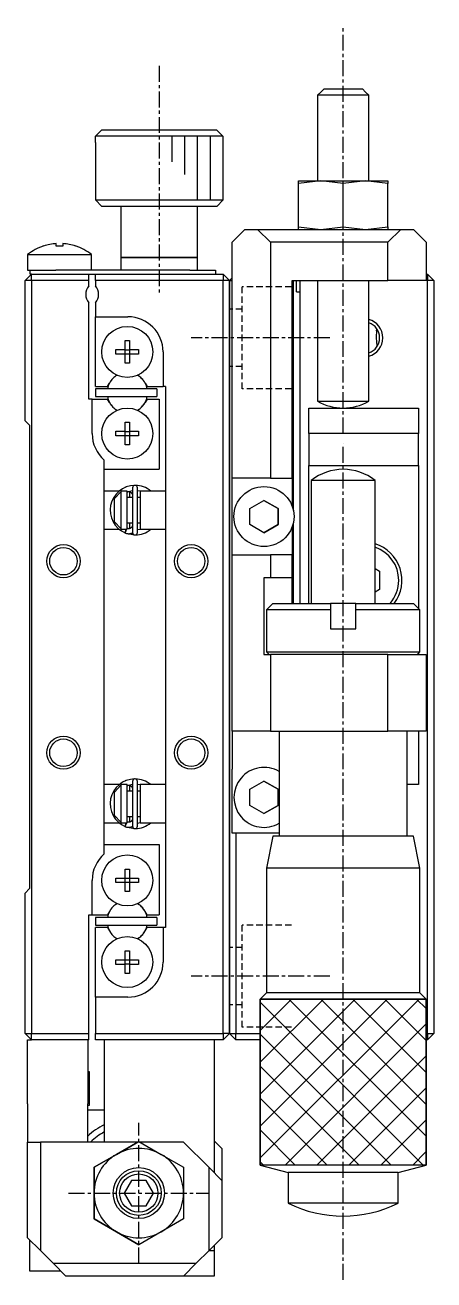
# Model space of a CAD drawing. Extents: x 10 to 388, y -3 to 270.
# Drawn here: x 30.7 to 62.7, y 98.8 to 197.1 of the extents above; entities that cross this region are included whole.
import ezdxf

# ---------------------------------------------------------------- set-up
doc = ezdxf.new("R2010")
doc.units = 0
doc.linetypes.add('CENTER', pattern=[2, 1.25, -0.25, 0.25, -0.25])
doc.linetypes.add('DASHED', pattern=[0.75, 0.5, -0.25])
doc.layers.get('0').update_dxf_attribs({"linetype": 'CONTINUOUS'})
doc.layers.add('CENTER', color=1, linetype='CENTER')

msp = doc.modelspace()

# ---------------------------------------------------------------- linework, layer by layer
at = {"color": 7, "linetype": 'CONTINUOUS'}
for p, q in [((53.832, 191.85), (53.582, 191.6)), ((54.082, 192.1), (53.832, 191.85)), ((54.082, 192.1), (57.082, 192.1)), ((57.332, 191.85), (57.082, 192.1)), ((57.582, 191.6), (57.332, 191.85)), ((57.582, 191.6), (53.582, 191.6)), ((53.582, 191.6), (53.582, 184.9)), ((57.582, 184.9), (57.582, 191.6)), ((36.198, 188.4), (36.7, 188.9)), ((36.7, 188.9), (45.665, 188.9)), ((45.665, 188.9), (46.166, 188.4)), ((36.182, 187.9), (36.198, 187.9)), ((36.182, 187.9), (36.182, 183.4)), ((36.198, 187.9), (36.198, 188.4)), ((46.166, 188.4), (36.198, 188.4)), ((46.166, 188.4), (46.166, 187.9)), ((46.166, 187.9), (46.182, 187.9)), ((46.182, 183.4), (46.182, 187.9)), ((53.832, 184.9), (52.082, 184.703)), ((52.082, 184.703), (52.082, 184.9)), ((52.082, 184.9), (53.832, 184.9)), ((55.582, 184.703), (53.832, 184.9)), ((53.832, 184.9), (57.332, 184.9)), ((57.332, 184.9), (55.582, 184.703)), ((59.082, 184.703), (57.332, 184.9)), ((57.332, 184.9), (59.082, 184.9)), ((59.082, 184.9), (59.082, 184.703)), ((52.082, 181.297), (52.082, 184.703)), ((55.582, 181.297), (55.582, 184.703)), ((59.082, 181.297), (59.082, 184.703)), ((36.182, 183.4), (46.182, 183.4)), ((36.182, 183.4), (36.682, 182.9)), ((45.682, 182.9), (36.682, 182.9)), ((38.182, 182.9), (38.182, 178.9)), ((44.182, 178.9), (44.182, 182.9)), ((45.682, 182.9), (46.182, 183.4)), ((46.882, 180.1), (47.882, 181.1)), ((47.882, 181.1), (48.882, 181.1)), ((48.882, 181.1), (49.882, 180.1)), ((48.882, 181.1), (53.582, 181.1)), ((52.082, 181.297), (53.832, 181.1)), ((52.082, 181.1), (52.082, 181.297)), ((53.582, 181.1), (57.582, 181.1)), ((53.832, 181.1), (55.582, 181.297)), ((55.582, 181.297), (57.332, 181.1)), ((57.332, 181.1), (59.082, 181.297)), ((57.582, 181.1), (59.082, 181.1)), ((59.082, 181.297), (59.082, 181.1)), ((59.082, 180.1), (60.082, 181.1)), ((59.082, 181.1), (60.082, 181.1)), ((60.082, 181.1), (61.082, 181.1)), ((61.082, 181.1), (62.082, 180.1)), ((33.122, 179.791), (33.122, 179.983)), ((33.642, 179.983), (33.642, 179.791)), ((46.882, 161.6), (46.882, 180.1)), ((49.882, 180.1), (49.882, 161.6)), ((59.082, 180.1), (49.882, 180.1)), ((59.082, 177.1), (59.082, 180.1)), ((62.082, 180.1), (62.082, 177.1)), ((30.882, 179.122), (35.882, 179.122)), ((30.882, 179.122), (30.882, 177.9)), ((32.134, 179.791), (32.13, 179.799)), ((33.642, 179.791), (33.122, 179.791)), ((34.634, 179.799), (34.631, 179.791)), ((35.882, 177.9), (35.882, 179.122)), ((38.182, 178.9), (44.182, 178.9)), ((44.182, 178.9), (38.182, 178.9)), ((38.182, 178.9), (38.182, 177.9)), ((44.182, 177.9), (44.182, 178.9)), ((31.182, 177.6), (30.682, 177.1)), ((31.182, 177.1), (30.682, 177.1)), ((30.682, 166.1), (30.682, 177.1)), ((30.882, 177.9), (31.082, 177.9)), ((31.082, 177.6), (31.082, 177.9)), ((31.082, 177.9), (33.082, 177.9)), ((31.182, 177.6), (31.082, 177.6)), ((31.182, 177.1), (31.182, 177.6)), ((31.182, 177.6), (35.682, 177.6)), ((31.182, 177.1), (31.182, 118.1)), ((35.682, 177.1), (31.182, 177.1)), ((43.582, 177.9), (33.082, 177.9)), ((35.682, 177.6), (36.182, 177.6)), ((35.682, 177.1), (35.682, 177.6)), ((35.682, 176.661), (35.682, 177.1)), ((36.182, 177.6), (46.182, 177.6)), ((36.182, 177.1), (36.182, 177.6)), ((46.182, 177.1), (36.182, 177.1)), ((36.182, 177.1), (36.182, 176.661)), ((43.582, 177.9), (45.582, 177.9)), ((45.582, 177.9), (45.582, 177.6)), ((46.182, 177.6), (46.182, 177.1)), ((46.682, 177.1), (46.182, 177.6)), ((46.182, 118.1), (46.182, 177.1)), ((46.682, 177.1), (46.182, 177.1)), ((46.682, 177.1), (46.882, 177.3)), ((46.682, 177.1), (46.682, 118.1)), ((46.682, 118.1), (46.682, 177.1)), ((46.682, 177.1), (46.882, 177.1)), ((51.582, 177.1), (59.082, 177.1)), ((51.582, 161.6), (51.582, 177.1)), ((51.682, 159.082), (51.682, 177.1)), ((51.932, 176.2), (51.932, 177.1)), ((52.182, 177.1), (52.182, 151.8)), ((53.582, 177.1), (53.582, 167.636)), ((57.582, 167.636), (57.582, 177.1)), ((62.082, 177.1), (59.082, 177.1)), ((62.082, 177.6), (62.182, 177.6)), ((62.182, 177.1), (62.082, 177.1)), ((62.182, 177.6), (62.182, 177.1)), ((62.682, 177.1), (62.182, 177.6)), ((62.182, 118.1), (62.182, 177.1)), ((62.682, 177.1), (62.182, 177.1)), ((62.682, 177.1), (62.682, 118.1)), ((51.932, 176.2), (52.182, 176.2)), ((35.682, 167.8), (35.682, 175.339)), ((36.182, 175.339), (36.182, 174.25)), ((36.182, 174.25), (38.732, 174.25)), ((36.182, 168.8), (36.182, 174.25)), ((58.196, 173.145), (58.226, 173.287)), ((38.502, 172.386), (38.862, 172.386)), ((38.502, 171.68), (38.502, 172.386)), ((38.862, 172.386), (38.862, 171.68)), ((37.796, 171.32), (37.796, 171.68)), ((37.796, 171.68), (38.502, 171.68)), ((38.502, 171.32), (37.796, 171.32)), ((38.513, 171.67), (38.502, 171.68)), ((38.513, 171.33), (38.502, 171.32)), ((38.502, 170.614), (38.502, 171.32)), ((38.513, 171.67), (38.852, 171.67)), ((38.513, 171.33), (38.513, 171.67)), ((38.852, 171.33), (38.513, 171.33)), ((38.852, 171.67), (38.862, 171.68)), ((38.852, 171.67), (38.852, 171.33)), ((38.852, 171.33), (38.862, 171.32)), ((38.862, 171.68), (39.569, 171.68)), ((38.862, 171.32), (38.862, 170.614)), ((39.569, 171.32), (38.862, 171.32)), ((39.569, 171.68), (39.569, 171.32)), ((41.482, 171.5), (41.482, 168.8)), ((38.862, 170.614), (38.502, 170.614)), ((36.182, 168.8), (37.132, 168.8)), ((40.982, 168.6), (36.182, 168.6)), ((36.182, 168.6), (36.182, 168)), ((37.132, 168.8), (37.282, 169.06)), ((40.083, 169.06), (40.233, 168.8)), ((40.233, 168.8), (41.482, 168.8)), ((40.982, 168.6), (40.982, 168)), ((41.682, 168.8), (41.482, 168.8)), ((41.682, 168.8), (41.682, 126.4)), ((35.932, 167.8), (35.682, 167.8)), ((35.932, 165.1), (35.932, 167.8)), ((35.932, 167.8), (37.132, 167.8)), ((36.182, 168), (40.982, 168)), ((37.282, 167.54), (37.132, 167.8)), ((40.233, 167.8), (40.083, 167.54)), ((40.233, 167.8), (41.182, 167.8)), ((41.182, 167.8), (41.182, 162.3)), ((53.582, 167.636), (57.582, 167.636)), ((53.582, 167.636), (57.582, 167.636)), ((52.882, 167.1), (61.482, 167.1)), ((52.882, 165.1), (52.882, 167.1)), ((61.482, 167.1), (61.482, 165.1)), ((30.682, 166.1), (31.032, 165.75)), ((31.032, 165.75), (31.032, 129.45)), ((37.796, 164.92), (37.796, 165.28)), ((37.796, 165.28), (38.502, 165.28)), ((38.502, 165.986), (38.862, 165.986)), ((38.502, 165.28), (38.502, 165.986)), ((38.513, 165.27), (38.502, 165.28)), ((38.513, 164.93), (38.513, 165.27)), ((38.513, 165.27), (38.852, 165.27)), ((38.852, 165.27), (38.862, 165.28)), ((38.852, 165.27), (38.852, 164.93)), ((38.862, 165.986), (38.862, 165.28)), ((38.862, 165.28), (39.569, 165.28)), ((39.569, 165.28), (39.569, 164.92)), ((38.502, 164.92), (37.796, 164.92)), ((38.513, 164.93), (38.502, 164.92)), ((38.502, 164.214), (38.502, 164.92)), ((38.862, 164.214), (38.502, 164.214)), ((38.852, 164.93), (38.513, 164.93)), ((38.852, 164.93), (38.862, 164.92)), ((39.569, 164.92), (38.862, 164.92)), ((38.862, 164.92), (38.862, 164.214)), ((61.482, 165.1), (52.882, 165.1)), ((52.882, 165.1), (52.882, 162.6)), ((61.482, 162.6), (61.482, 165.1)), ((36.882, 160.175), (36.882, 163.021)), ((36.882, 162.3), (41.182, 162.3)), ((52.882, 162.6), (61.482, 162.6)), ((52.882, 151.8), (52.882, 162.6)), ((61.482, 162.6), (61.482, 151.4)), ((49.882, 161.6), (46.882, 161.6)), ((46.882, 155.6), (46.882, 161.6)), ((49.882, 161.6), (51.582, 161.6)), ((51.582, 161.6), (51.582, 159.426)), ((58.082, 161.422), (53.082, 161.422)), ((53.082, 161.422), (53.082, 151.8)), ((58.082, 151.8), (58.082, 161.422)), ((38.046, 160.6), (36.882, 160.6)), ((37.682, 160.017), (38.182, 160.546)), ((38.182, 160.6), (38.182, 160.546)), ((38.682, 160.6), (38.182, 160.6)), ((38.182, 160.546), (38.182, 157.654)), ((38.518, 160.888), (38.5, 160.88)), ((38.512, 160.884), (38.509, 160.884)), ((38.575, 160.91), (38.518, 160.888)), ((38.671, 160.53), (38.686, 160.536)), ((38.682, 160.535), (39.087, 160.644)), ((38.682, 157.6), (38.682, 160.6)), ((38.686, 160.536), (38.7, 160.54)), ((38.7, 160.54), (38.714, 160.544)), ((38.714, 160.544), (38.729, 160.548)), ((38.729, 160.548), (38.744, 160.55)), ((38.744, 160.55), (38.759, 160.552)), ((38.759, 160.552), (38.774, 160.553)), ((38.774, 160.553), (38.789, 160.554)), ((38.789, 160.554), (38.804, 160.553)), ((38.804, 160.553), (38.819, 160.552)), ((38.819, 160.552), (38.834, 160.55)), ((38.834, 160.55), (38.849, 160.547)), ((38.849, 160.547), (38.863, 160.544)), ((38.863, 160.544), (38.878, 160.539)), ((38.878, 160.539), (38.892, 160.534)), ((38.882, 160.1), (38.882, 160.538)), ((38.882, 160.1), (38.882, 160.538)), ((38.892, 160.534), (38.906, 160.529)), ((38.906, 160.529), (38.92, 160.522)), ((38.92, 160.522), (38.933, 160.515)), ((38.933, 160.515), (38.946, 160.507)), ((38.946, 160.507), (38.959, 160.499)), ((38.959, 160.499), (38.971, 160.49)), ((38.971, 160.49), (38.982, 160.48)), ((38.982, 160.48), (38.993, 160.47)), ((38.993, 160.47), (39.004, 160.459)), ((39.004, 160.459), (39.014, 160.448)), ((39.014, 160.448), (39.023, 160.437)), ((39.023, 160.437), (39.032, 160.424)), ((39.032, 160.424), (39.041, 160.412)), ((39.041, 160.412), (39.048, 160.399)), ((39.048, 160.399), (39.055, 160.386)), ((39.055, 160.386), (39.062, 160.372)), ((39.062, 160.372), (39.067, 160.358)), ((39.067, 160.358), (39.072, 160.344)), ((39.072, 160.344), (39.077, 160.329)), ((39.077, 160.329), (39.08, 160.315)), ((39.08, 160.315), (39.083, 160.3)), ((39.083, 160.3), (39.085, 160.285)), ((39.085, 160.285), (39.087, 160.27)), ((39.087, 160.85), (39.087, 157.35)), ((39.087, 160.27), (39.087, 160.255)), ((39.087, 160.255), (39.087, 160.249)), ((39.477, 157.35), (39.477, 160.85)), ((39.477, 160.643), (39.683, 160.603)), ((39.682, 160.6), (39.682, 157.6)), ((41.682, 160.6), (39.682, 160.6)), ((39.683, 160.603), (39.695, 160.6)), ((36.882, 158.025), (36.882, 160.175)), ((37.682, 158.183), (37.682, 160.017)), ((39.087, 160.1), (38.682, 160.1)), ((39.682, 160.1), (39.477, 160.1)), ((48.282, 159.235), (49.382, 159.87)), ((49.382, 159.87), (50.482, 159.235)), ((50.482, 159.235), (49.382, 159.87)), ((48.282, 157.965), (48.282, 159.235)), ((50.482, 159.235), (50.482, 157.965)), ((50.482, 157.965), (50.482, 159.235)), ((36.882, 137.175), (36.882, 158.025)), ((36.882, 157.6), (38.046, 157.6)), ((38.182, 157.654), (37.682, 158.183)), ((38.182, 157.654), (38.182, 157.6)), ((38.182, 157.6), (38.682, 157.6)), ((38.489, 157.325), (38.51, 157.316)), ((38.509, 157.316), (38.577, 157.54)), ((38.515, 157.334), (38.514, 157.328)), ((38.514, 157.328), (38.514, 157.322)), ((38.514, 157.322), (38.515, 157.318)), ((38.516, 157.342), (38.515, 157.334)), ((38.515, 157.318), (38.515, 157.315)), ((38.515, 157.315), (38.517, 157.312)), ((38.518, 157.351), (38.516, 157.342)), ((38.517, 157.312), (38.518, 157.312)), ((38.52, 157.36), (38.518, 157.351)), ((38.518, 157.312), (38.548, 157.3)), ((38.523, 157.371), (38.52, 157.36)), ((38.527, 157.382), (38.523, 157.371)), ((38.53, 157.394), (38.527, 157.382)), ((38.534, 157.406), (38.53, 157.394)), ((38.539, 157.42), (38.534, 157.406)), ((38.544, 157.433), (38.539, 157.42)), ((38.549, 157.447), (38.544, 157.433)), ((38.548, 157.3), (38.58, 157.288)), ((38.555, 157.462), (38.549, 157.447)), ((38.56, 157.476), (38.555, 157.462)), ((38.566, 157.491), (38.56, 157.476)), ((38.573, 157.506), (38.566, 157.491)), ((38.567, 157.292), (39.255, 157.156)), ((38.579, 157.52), (38.573, 157.506)), ((38.577, 157.54), (38.607, 157.6)), ((38.585, 157.534), (38.579, 157.52)), ((38.58, 157.288), (38.613, 157.279)), ((38.592, 157.549), (38.585, 157.534)), ((38.599, 157.562), (38.592, 157.549)), ((38.605, 157.575), (38.599, 157.562)), ((38.611, 157.588), (38.605, 157.575)), ((38.618, 157.6), (38.611, 157.588)), ((38.669, 157.67), (38.657, 157.675)), ((38.679, 157.667), (38.671, 157.67)), ((38.694, 157.662), (38.679, 157.667)), ((38.682, 158.1), (39.087, 158.1)), ((38.708, 157.657), (38.694, 157.662)), ((38.723, 157.654), (38.708, 157.657)), ((38.737, 157.651), (38.723, 157.654)), ((38.752, 157.648), (38.737, 157.651)), ((38.767, 157.647), (38.752, 157.648)), ((38.782, 157.646), (38.767, 157.647)), ((38.797, 157.647), (38.782, 157.646)), ((38.813, 157.647), (38.797, 157.647)), ((38.827, 157.649), (38.813, 157.647)), ((38.842, 157.652), (38.827, 157.649)), ((38.857, 157.655), (38.842, 157.652)), ((38.872, 157.659), (38.857, 157.655)), ((38.886, 157.663), (38.872, 157.659)), ((38.882, 157.662), (38.882, 158.1)), ((38.882, 157.662), (38.882, 158.1)), ((38.9, 157.669), (38.886, 157.663)), ((38.914, 157.675), (38.9, 157.669)), ((38.927, 157.682), (38.914, 157.675)), ((38.94, 157.689), (38.927, 157.682)), ((38.953, 157.697), (38.94, 157.689)), ((38.952, 157.277), (38.985, 157.286)), ((38.965, 157.706), (38.953, 157.697)), ((38.977, 157.715), (38.965, 157.706)), ((38.988, 157.725), (38.977, 157.715)), ((38.985, 157.286), (39.018, 157.296)), ((38.999, 157.735), (38.988, 157.725)), ((39.009, 157.746), (38.999, 157.735)), ((39.019, 157.758), (39.009, 157.746)), ((39.018, 157.296), (39.05, 157.309)), ((39.028, 157.77), (39.019, 157.758)), ((39.037, 157.782), (39.028, 157.77)), ((39.045, 157.795), (39.037, 157.782)), ((39.052, 157.808), (39.045, 157.795)), ((39.05, 157.309), (39.081, 157.323)), ((39.059, 157.821), (39.052, 157.808)), ((39.065, 157.835), (39.059, 157.821)), ((39.07, 157.849), (39.065, 157.835)), ((39.075, 157.863), (39.07, 157.849)), ((39.078, 157.878), (39.075, 157.863)), ((39.082, 157.893), (39.078, 157.878)), ((39.081, 157.323), (39.089, 157.326)), ((39.084, 157.907), (39.082, 157.893)), ((39.086, 157.922), (39.084, 157.907)), ((39.087, 157.937), (39.086, 157.922)), ((39.087, 157.951), (39.087, 157.937)), ((39.477, 158.1), (39.682, 158.1)), ((39.683, 157.597), (39.477, 157.556)), ((39.682, 157.6), (41.682, 157.6)), ((39.694, 157.6), (39.683, 157.597)), ((49.382, 157.33), (48.282, 157.965)), ((50.482, 157.965), (49.382, 157.33)), ((49.382, 157.33), (50.482, 157.965)), ((51.582, 157.774), (51.582, 155.6)), ((51.682, 151.8), (51.682, 158.118)), ((38.613, 157.279), (38.647, 157.271)), ((38.647, 157.271), (38.68, 157.265)), ((38.68, 157.265), (38.714, 157.26)), ((38.714, 157.26), (38.748, 157.257)), ((38.748, 157.257), (38.783, 157.256)), ((38.783, 157.256), (38.817, 157.257)), ((38.817, 157.257), (38.851, 157.259)), ((38.851, 157.259), (38.885, 157.263)), ((38.885, 157.263), (38.919, 157.269)), ((38.919, 157.269), (38.952, 157.277)), ((46.882, 141.8), (46.882, 155.6)), ((46.882, 155.6), (49.882, 155.6)), ((49.882, 155.6), (49.882, 153.8)), ((51.582, 155.6), (49.882, 155.6)), ((51.582, 153.8), (51.582, 155.6)), ((58.082, 154.524), (58.432, 154.322)), ((49.382, 153.8), (49.382, 147.8)), ((49.882, 153.8), (49.382, 153.8)), ((51.582, 153.8), (49.882, 153.8)), ((51.582, 151.8), (51.582, 153.8)), ((58.432, 154.322), (58.432, 152.878)), ((58.432, 152.878), (58.082, 152.676)), ((50.082, 151.8), (49.582, 151.3)), ((50.082, 151.8), (54.582, 151.8)), ((54.582, 151.8), (54.582, 151.3)), ((56.582, 151.8), (54.582, 151.8)), ((56.582, 151.8), (61.082, 151.8)), ((56.582, 151.3), (56.582, 151.8)), ((61.582, 151.3), (61.082, 151.8)), ((54.582, 151.3), (49.582, 151.3)), ((49.582, 151.3), (49.582, 148)), ((54.582, 151.3), (54.582, 149.8)), ((61.582, 151.3), (56.582, 151.3)), ((56.582, 149.8), (56.582, 151.3)), ((61.582, 148), (61.582, 151.3)), ((54.582, 149.8), (56.582, 149.8)), ((49.382, 147.8), (49.882, 147.8)), ((49.582, 148), (55.582, 148)), ((49.582, 148), (49.782, 147.8)), ((49.882, 147.8), (49.882, 141.8)), ((59.082, 147.8), (49.882, 147.8)), ((55.582, 148), (61.582, 148)), ((59.082, 141.8), (59.082, 147.8)), ((59.082, 147.8), (62.082, 147.8)), ((61.382, 147.8), (61.582, 148)), ((61.482, 147.9), (61.482, 147.8)), ((62.082, 147.8), (62.082, 141.8)), ((49.882, 141.8), (46.882, 141.8)), ((46.882, 141.8), (46.882, 138.8)), ((49.882, 141.8), (59.082, 141.8)), ((50.582, 141.8), (50.582, 133.55)), ((62.082, 141.8), (59.082, 141.8)), ((60.582, 133.55), (60.582, 141.8)), ((61.482, 141.8), (61.482, 137.6)), ((46.882, 133.8), (46.882, 138.8)), ((38.518, 137.888), (38.5, 137.88)), ((38.512, 137.884), (38.509, 137.884)), ((38.575, 137.91), (38.518, 137.888)), ((38.682, 137.535), (39.087, 137.644)), ((39.087, 137.85), (39.087, 134.35)), ((39.477, 134.35), (39.477, 137.85)), ((39.477, 137.643), (39.683, 137.603)), ((48.282, 137.235), (49.382, 137.87)), ((49.382, 137.87), (50.482, 137.235)), ((50.482, 137.235), (49.382, 137.87)), ((38.046, 137.6), (36.882, 137.6)), ((36.882, 135.025), (36.882, 137.175)), ((37.682, 137.017), (38.182, 137.546)), ((37.682, 135.183), (37.682, 137.017)), ((38.182, 137.6), (38.182, 137.546)), ((38.682, 137.6), (38.182, 137.6)), ((38.182, 137.546), (38.182, 134.654)), ((38.671, 137.53), (38.686, 137.536)), ((38.682, 134.6), (38.682, 137.6)), ((39.087, 137.1), (38.682, 137.1)), ((38.686, 137.536), (38.7, 137.54)), ((38.7, 137.54), (38.714, 137.544)), ((38.714, 137.544), (38.729, 137.548)), ((38.729, 137.548), (38.744, 137.55)), ((38.744, 137.55), (38.759, 137.552)), ((38.759, 137.552), (38.774, 137.553)), ((38.774, 137.553), (38.789, 137.554)), ((38.789, 137.554), (38.804, 137.553)), ((38.804, 137.553), (38.819, 137.552)), ((38.819, 137.552), (38.834, 137.55)), ((38.834, 137.55), (38.849, 137.547)), ((38.849, 137.547), (38.863, 137.544)), ((38.863, 137.544), (38.878, 137.539)), ((38.878, 137.539), (38.892, 137.534)), ((38.882, 137.1), (38.882, 137.538)), ((38.882, 137.1), (38.882, 137.538)), ((38.892, 137.534), (38.906, 137.529)), ((38.906, 137.529), (38.92, 137.522)), ((38.92, 137.522), (38.933, 137.515)), ((38.933, 137.515), (38.946, 137.507)), ((38.946, 137.507), (38.959, 137.499)), ((38.959, 137.499), (38.971, 137.49)), ((38.971, 137.49), (38.982, 137.48)), ((38.982, 137.48), (38.993, 137.47)), ((38.993, 137.47), (39.004, 137.459)), ((39.004, 137.459), (39.014, 137.448)), ((39.014, 137.448), (39.023, 137.437)), ((39.023, 137.437), (39.032, 137.424)), ((39.032, 137.424), (39.041, 137.412)), ((39.041, 137.412), (39.048, 137.399)), ((39.048, 137.399), (39.055, 137.386)), ((39.055, 137.386), (39.062, 137.372)), ((39.062, 137.372), (39.067, 137.358)), ((39.067, 137.358), (39.072, 137.344)), ((39.072, 137.344), (39.077, 137.329)), ((39.077, 137.329), (39.08, 137.315)), ((39.08, 137.315), (39.083, 137.3)), ((39.083, 137.3), (39.085, 137.285)), ((39.085, 137.285), (39.087, 137.27)), ((39.087, 137.27), (39.087, 137.255)), ((39.087, 137.255), (39.087, 137.249)), ((39.682, 137.1), (39.477, 137.1)), ((39.682, 137.6), (39.682, 134.6)), ((41.682, 137.6), (39.682, 137.6)), ((39.683, 137.603), (39.695, 137.6)), ((48.282, 135.965), (48.282, 137.235)), ((50.482, 137.235), (50.482, 135.965)), ((50.482, 135.965), (50.482, 137.235)), ((61.482, 137.6), (60.582, 137.6)), ((49.382, 135.33), (48.282, 135.965)), ((50.482, 135.965), (49.382, 135.33)), ((49.382, 135.33), (50.482, 135.965)), ((36.882, 132.179), (36.882, 135.025)), ((38.182, 134.654), (37.682, 135.183)), ((38.669, 134.67), (38.657, 134.675)), ((38.682, 135.1), (39.087, 135.1)), ((38.882, 134.662), (38.882, 135.1)), ((38.882, 134.662), (38.882, 135.1)), ((38.914, 134.675), (38.9, 134.669)), ((38.927, 134.682), (38.914, 134.675)), ((38.94, 134.689), (38.927, 134.682)), ((38.953, 134.697), (38.94, 134.689)), ((38.965, 134.706), (38.953, 134.697)), ((38.977, 134.715), (38.965, 134.706)), ((38.988, 134.725), (38.977, 134.715)), ((38.999, 134.735), (38.988, 134.725)), ((39.009, 134.746), (38.999, 134.735)), ((39.019, 134.758), (39.009, 134.746)), ((39.028, 134.77), (39.019, 134.758)), ((39.037, 134.782), (39.028, 134.77)), ((39.045, 134.795), (39.037, 134.782)), ((39.052, 134.808), (39.045, 134.795)), ((39.059, 134.821), (39.052, 134.808)), ((39.065, 134.835), (39.059, 134.821)), ((39.07, 134.849), (39.065, 134.835)), ((39.075, 134.863), (39.07, 134.849)), ((39.078, 134.878), (39.075, 134.863)), ((39.082, 134.893), (39.078, 134.878)), ((39.084, 134.907), (39.082, 134.893)), ((39.086, 134.922), (39.084, 134.907)), ((39.087, 134.937), (39.086, 134.922)), ((39.087, 134.951), (39.087, 134.937)), ((39.477, 135.1), (39.682, 135.1)), ((36.882, 134.6), (38.046, 134.6)), ((38.182, 134.654), (38.182, 134.6)), ((38.182, 134.6), (38.682, 134.6)), ((38.489, 134.325), (38.516, 134.314)), ((38.509, 134.316), (38.577, 134.54)), ((38.515, 134.334), (38.514, 134.328)), ((38.514, 134.328), (38.514, 134.322)), ((38.514, 134.322), (38.515, 134.318)), ((38.516, 134.342), (38.515, 134.334)), ((38.515, 134.318), (38.515, 134.315)), ((38.515, 134.315), (38.517, 134.312)), ((38.518, 134.351), (38.516, 134.342)), ((38.517, 134.312), (38.518, 134.312)), ((38.52, 134.36), (38.518, 134.351)), ((38.518, 134.312), (38.548, 134.3)), ((38.523, 134.371), (38.52, 134.36)), ((38.527, 134.382), (38.523, 134.371)), ((38.53, 134.394), (38.527, 134.382)), ((38.534, 134.406), (38.53, 134.394)), ((38.539, 134.42), (38.534, 134.406)), ((38.544, 134.433), (38.539, 134.42)), ((38.549, 134.447), (38.544, 134.433)), ((38.548, 134.3), (38.58, 134.288)), ((38.555, 134.462), (38.549, 134.447)), ((38.56, 134.476), (38.555, 134.462)), ((38.566, 134.491), (38.56, 134.476)), ((38.573, 134.506), (38.566, 134.491)), ((38.567, 134.292), (39.255, 134.156)), ((38.579, 134.52), (38.573, 134.506)), ((38.577, 134.54), (38.607, 134.6)), ((38.585, 134.534), (38.579, 134.52)), ((38.58, 134.288), (38.613, 134.279)), ((38.592, 134.549), (38.585, 134.534)), ((38.599, 134.562), (38.592, 134.549)), ((38.605, 134.575), (38.599, 134.562)), ((38.611, 134.588), (38.605, 134.575)), ((38.618, 134.6), (38.611, 134.588)), ((38.613, 134.279), (38.647, 134.271)), ((38.647, 134.271), (38.68, 134.265)), ((38.679, 134.667), (38.671, 134.67)), ((38.694, 134.662), (38.679, 134.667)), ((38.68, 134.265), (38.714, 134.26)), ((38.708, 134.657), (38.694, 134.662)), ((38.723, 134.654), (38.708, 134.657)), ((38.714, 134.26), (38.748, 134.257)), ((38.737, 134.651), (38.723, 134.654)), ((38.752, 134.648), (38.737, 134.651)), ((38.748, 134.257), (38.783, 134.256)), ((38.767, 134.647), (38.752, 134.648)), ((38.782, 134.646), (38.767, 134.647)), ((38.797, 134.647), (38.782, 134.646)), ((38.783, 134.256), (38.817, 134.257)), ((38.813, 134.647), (38.797, 134.647)), ((38.827, 134.649), (38.813, 134.647)), ((38.817, 134.257), (38.851, 134.259)), ((38.842, 134.652), (38.827, 134.649)), ((38.857, 134.655), (38.842, 134.652)), ((38.851, 134.259), (38.885, 134.263)), ((38.872, 134.659), (38.857, 134.655)), ((38.886, 134.663), (38.872, 134.659)), ((38.885, 134.263), (38.919, 134.269)), ((38.9, 134.669), (38.886, 134.663)), ((38.919, 134.269), (38.952, 134.277)), ((38.952, 134.277), (38.985, 134.286)), ((38.985, 134.286), (39.018, 134.296)), ((39.018, 134.296), (39.05, 134.309)), ((39.05, 134.309), (39.081, 134.323)), ((39.081, 134.323), (39.089, 134.326)), ((39.683, 134.597), (39.477, 134.556)), ((39.682, 134.6), (41.682, 134.6)), ((39.694, 134.6), (39.683, 134.597)), ((50.582, 133.8), (46.882, 133.8)), ((47.182, 133.8), (47.182, 118.1)), ((36.882, 132.9), (41.182, 132.9)), ((41.182, 132.9), (41.182, 127.4)), ((50.082, 133.55), (49.582, 131.05)), ((61.082, 133.55), (50.082, 133.55)), ((61.582, 131.05), (61.082, 133.55)), ((38.502, 130.986), (38.862, 130.986)), ((38.502, 130.28), (38.502, 130.986)), ((38.862, 130.986), (38.862, 130.28)), ((61.582, 131.05), (49.582, 131.05)), ((49.582, 131.05), (49.582, 121.3)), ((61.582, 121.3), (61.582, 131.05)), ((35.932, 127.4), (35.932, 130.1)), ((37.796, 130.28), (38.502, 130.28)), ((37.796, 129.92), (37.796, 130.28)), ((38.502, 129.92), (37.796, 129.92)), ((38.513, 130.27), (38.502, 130.28)), ((38.513, 129.93), (38.502, 129.92)), ((38.502, 129.214), (38.502, 129.92)), ((38.513, 129.93), (38.513, 130.27)), ((38.513, 130.27), (38.852, 130.27)), ((38.852, 129.93), (38.513, 129.93)), ((38.852, 130.27), (38.862, 130.28)), ((38.852, 130.27), (38.852, 129.93)), ((38.852, 129.93), (38.862, 129.92)), ((38.862, 130.28), (39.569, 130.28)), ((38.862, 129.92), (38.862, 129.214)), ((39.569, 129.92), (38.862, 129.92)), ((39.569, 130.28), (39.569, 129.92)), ((31.032, 129.45), (30.682, 129.1)), ((30.682, 118.1), (30.682, 129.1)), ((38.862, 129.214), (38.502, 129.214)), ((35.682, 127.4), (35.932, 127.4)), ((35.682, 118.1), (35.682, 127.4)), ((35.932, 127.4), (37.132, 127.4)), ((40.982, 127.2), (36.182, 127.2)), ((36.182, 127.2), (36.182, 126.6)), ((37.282, 127.66), (37.132, 127.4)), ((40.233, 127.4), (40.083, 127.66)), ((40.233, 127.4), (41.182, 127.4)), ((40.982, 127.2), (40.982, 126.6)), ((36.182, 126.6), (40.982, 126.6)), ((37.132, 126.4), (36.182, 126.4)), ((36.182, 120.95), (36.182, 126.4)), ((37.132, 126.4), (37.282, 126.14)), ((40.083, 126.14), (40.233, 126.4)), ((41.482, 126.4), (40.233, 126.4)), ((41.482, 126.4), (41.482, 123.7)), ((41.682, 126.4), (41.482, 126.4)), ((37.796, 123.52), (37.796, 123.88)), ((37.796, 123.88), (38.502, 123.88)), ((38.502, 124.586), (38.862, 124.586)), ((38.502, 123.88), (38.502, 124.586)), ((38.513, 123.87), (38.502, 123.88)), ((38.513, 123.87), (38.852, 123.87)), ((38.513, 123.53), (38.513, 123.87)), ((38.852, 123.87), (38.862, 123.88)), ((38.852, 123.87), (38.852, 123.53)), ((38.862, 124.586), (38.862, 123.88)), ((38.862, 123.88), (39.569, 123.88)), ((39.569, 123.88), (39.569, 123.52)), ((38.502, 123.52), (37.796, 123.52)), ((38.513, 123.53), (38.502, 123.52)), ((38.502, 122.814), (38.502, 123.52)), ((38.852, 123.53), (38.513, 123.53)), ((38.852, 123.53), (38.862, 123.52)), ((39.569, 123.52), (38.862, 123.52)), ((38.862, 123.52), (38.862, 122.814)), ((38.862, 122.814), (38.502, 122.814)), ((36.182, 120.95), (36.182, 118.1)), ((38.732, 120.95), (36.182, 120.95)), ((49.582, 121.3), (49.082, 120.8)), ((61.582, 121.3), (49.582, 121.3)), ((62.082, 120.8), (61.582, 121.3)), ((49.082, 107.8), (49.082, 120.8)), ((49.082, 120.8), (62.082, 120.8)), ((62.082, 120.8), (62.082, 107.8)), ((30.682, 118.1), (31.182, 118.1)), ((30.682, 118.1), (31.182, 117.6)), ((31.182, 117.6), (31.182, 118.1)), ((31.182, 118.1), (35.682, 118.1)), ((35.682, 117.6), (35.682, 118.1)), ((36.182, 118.1), (46.182, 118.1)), ((36.182, 117.6), (36.182, 118.1)), ((46.682, 118.1), (46.182, 118.1)), ((46.182, 118.1), (46.182, 117.6)), ((46.682, 118.1), (46.182, 117.6)), ((46.682, 118.1), (47.182, 118.1)), ((46.682, 118.1), (47.182, 117.6)), ((47.182, 117.6), (47.182, 118.1)), ((47.182, 118.1), (49.082, 118.1)), ((62.082, 118.1), (62.182, 118.1)), ((62.182, 118.1), (62.182, 117.6)), ((62.182, 118.1), (62.682, 118.1)), ((62.182, 117.6), (62.682, 118.1)), ((30.882, 117.6), (31.182, 117.6)), ((30.882, 112.6), (30.882, 117.6)), ((35.682, 117.6), (31.182, 117.6)), ((35.582, 117.6), (35.582, 112.6)), ((46.182, 117.6), (36.182, 117.6)), ((36.882, 117.6), (36.882, 109.6)), ((45.482, 117.6), (45.482, 107.2)), ((49.082, 117.6), (47.182, 117.6)), ((62.182, 117.6), (62.082, 117.6)), ((35.732, 115.1), (35.582, 115.1)), ((35.732, 112.5), (35.732, 115.1)), ((30.882, 112.6), (30.882, 109.6)), ((35.582, 109.6), (35.582, 112.6)), ((35.582, 112.5), (35.732, 112.5)), ((36.882, 112.1), (35.582, 112.1)), ((30.882, 109.6), (31.882, 109.6)), ((30.882, 102.1), (30.882, 109.6)), ((39.511, 109.6), (31.882, 109.6)), ((31.882, 109.6), (31.882, 101.1)), ((37.832, 108.631), (39.582, 109.641)), ((39.511, 109.6), (37.832, 108.631)), ((39.582, 109.641), (39.511, 109.6)), ((39.582, 109.641), (41.332, 108.631)), ((43.082, 109.6), (39.654, 109.6)), ((45.082, 107.6), (43.082, 109.6)), ((46.082, 109.1), (45.482, 109.7)), ((36.082, 107.621), (37.832, 108.631)), ((37.832, 108.631), (36.082, 107.621)), ((41.332, 108.631), (43.082, 107.621)), ((46.082, 109.1), (46.082, 106.6)), ((36.082, 105.6), (36.082, 107.621)), ((36.082, 107.621), (36.082, 105.6)), ((43.082, 107.621), (43.082, 105.6)), ((45.082, 101.1), (45.082, 107.6)), ((46.082, 106.6), (45.082, 107.6)), ((49.082, 107.8), (51.282, 107.211)), ((62.082, 107.8), (49.082, 107.8)), ((59.882, 107.211), (51.282, 107.211)), ((51.282, 107.211), (51.282, 104.8)), ((59.882, 107.211), (62.082, 107.8)), ((59.882, 104.8), (59.882, 107.211)), ((39.005, 106.6), (38.428, 105.6)), ((40.16, 106.6), (39.005, 106.6)), ((40.737, 105.6), (40.16, 106.6)), ((40.737, 105.6), (40.16, 106.6)), ((46.082, 106.6), (46.082, 102.1)), ((36.082, 103.579), (36.082, 105.6)), ((36.082, 105.6), (36.082, 103.579)), ((38.428, 105.6), (39.005, 104.6)), ((40.16, 104.6), (40.737, 105.6)), ((40.16, 104.6), (40.737, 105.6)), ((43.082, 105.6), (43.082, 103.579)), ((39.005, 104.6), (40.16, 104.6)), ((59.882, 104.8), (51.282, 104.8)), ((37.832, 102.569), (36.082, 103.579)), ((36.082, 103.579), (37.832, 102.569)), ((43.082, 103.579), (41.332, 102.569)), ((39.582, 101.559), (37.832, 102.569)), ((37.832, 102.569), (39.582, 101.559)), ((41.332, 102.569), (39.582, 101.559)), ((30.882, 102.1), (31.882, 101.1)), ((31.032, 101.95), (31.032, 99.5)), ((45.082, 101.1), (46.082, 102.1)), ((45.482, 101.5), (45.482, 101.1)), ((31.882, 101.1), (32.882, 100.1)), ((44.082, 100.1), (45.082, 101.1)), ((45.082, 101.1), (45.482, 101.1)), ((45.482, 101.1), (45.482, 99.1)), ((31.032, 99.5), (33.482, 99.5)), ((32.882, 100.1), (44.082, 100.1)), ((32.882, 100.1), (33.882, 99.1)), ((43.082, 99.1), (44.082, 100.1)), ((43.082, 99.1), (33.882, 99.1)), ((45.482, 99.1), (43.082, 99.1))]:
    msp.add_line(p, q, dxfattribs=at)
at = {"color": 3, "linetype": 'CONTINUOUS'}
for p, q in [((42.182, 186.4), (42.182, 188.4)), ((43.182, 185.4), (43.182, 188.4)), ((44.182, 183.4), (44.182, 188.4)), ((45.182, 183.4), (45.182, 188.4)), ((62.082, 120.8), (49.082, 120.8)), ((49.082, 120.8), (49.082, 107.8)), ((51.532, 120.8), (49.082, 118.35)), ((54.032, 120.8), (49.082, 115.85)), ((56.532, 120.8), (49.082, 113.35)), ((59.032, 120.8), (49.082, 110.85)), ((61.532, 120.8), (49.082, 108.35)), ((49.082, 120.55), (61.832, 107.8)), ((51.332, 120.8), (62.082, 110.05)), ((53.832, 120.8), (62.082, 112.55)), ((56.332, 120.8), (62.082, 115.05)), ((58.832, 120.8), (62.082, 117.55)), ((61.332, 120.8), (62.082, 120.05)), ((62.082, 107.8), (62.082, 120.8)), ((49.082, 118.05), (59.332, 107.8)), ((62.082, 118.85), (51.032, 107.8)), ((62.082, 116.35), (53.532, 107.8)), ((49.082, 115.55), (56.832, 107.8)), ((49.082, 113.05), (54.332, 107.8)), ((62.082, 113.85), (56.032, 107.8)), ((62.082, 111.35), (58.532, 107.8)), ((49.082, 110.55), (51.832, 107.8)), ((62.082, 108.85), (61.032, 107.8)), ((49.082, 108.05), (49.332, 107.8)), ((62.082, 107.8), (49.082, 107.8))]:
    msp.add_line(p, q, dxfattribs=at)
at = {"color": 3, "linetype": 'DASHED'}
for p, q in [((51.532, 176.6), (47.682, 176.6)), ((47.682, 168.6), (47.682, 176.6)), ((47.682, 174.85), (46.682, 174.85)), ((47.682, 170.35), (46.682, 170.35)), ((51.532, 168.6), (47.682, 168.6)), ((47.682, 118.6), (47.682, 126.6)), ((51.532, 126.6), (47.682, 126.6)), ((47.682, 124.85), (46.682, 124.85)), ((47.682, 120.35), (46.682, 120.35)), ((51.532, 118.6), (47.682, 118.6))]:
    msp.add_line(p, q, dxfattribs=at)
at = {"color": 7, "linetype": 'CONTINUOUS'}
for centre, radius in [((38.682, 171.5), 2), ((38.682, 165.1), 2), ((49.382, 158.6), 2.35), ((33.682, 155.1), 1.075), ((43.682, 155.1), 1.075), ((33.682, 140.1), 1.075), ((43.682, 140.1), 1.075), ((38.682, 130.1), 2), ((38.682, 123.7), 2), ((39.582, 105.6), 2), ((39.582, 105.6), 1.5)]:
    msp.add_circle(centre, radius, dxfattribs=at)
at = {"color": 3, "linetype": 'CONTINUOUS'}
for centre, radius in [((33.682, 155.1), 1.3), ((43.682, 155.1), 1.3), ((33.682, 140.1), 1.3), ((43.682, 140.1), 1.3), ((39.582, 105.6), 1.75)]:
    msp.add_circle(centre, radius, dxfattribs=at)
at = {"color": 7, "linetype": 'CONTINUOUS'}
for centre, radius, start, end in [((33.382, 176), 3.992, 93.73476, 108.2232), ((33.382, 176), 3.992, 71.7768, 86.26524), ((33.382, 176), 4, 108.23975, 128.68219), ((33.382, 176), 4, 51.31781, 71.76025), ((36.432, 176), 1, 138.59038, 221.40962), ((35.432, 176), 1, 318.59038, 41.40962), ((38.732, 171.5), 2.75, 0, 90), ((57.182, 172.6), 1.25, 288.66292, 71.33708), ((63.225, 172.654), 5.053, 174.42111, 188.43307), ((38.682, 168.3), 1.587, 135.00025, 169.10691), ((38.797, 168.185), 1.75, 135, 150), ((38.797, 168.185), 1.75, 121.88153, 135), ((38.682, 168.3), 1.587, 120.43318, 135.00025), ((38.682, 168.3), 1.587, 44.99975, 59.56682), ((38.567, 168.185), 1.75, 45, 58.11847), ((38.567, 168.185), 1.75, 30, 45), ((38.682, 168.3), 1.587, 10.89309, 44.99975), ((38.682, 168.3), 1.587, 190.89302, 225.00025), ((38.797, 168.415), 1.75, 210, 225), ((38.797, 168.415), 1.75, 225, 238.11847), ((38.682, 168.3), 1.587, 225.00025, 239.56674), ((38.682, 168.3), 1.587, 300.43326, 314.99975), ((38.567, 168.415), 1.75, 301.88153, 315), ((38.682, 168.3), 1.587, 314.99975, 349.10698), ((38.567, 168.415), 1.75, 315, 330), ((55.582, 171.1), 4, 240, 270), ((55.582, 171.1), 4, 270, 300), ((38.682, 165.1), 2.75, 180, 229.11481), ((55.582, 158.3), 4, 51.31781, 128.68219), ((39.283, 159.1), 1.944, 90.73473, 246.83952), ((39.282, 160.85), 0.195, 0, 180), ((39.283, 159.104), 1.94, 50.4691, 89.28623), ((39.282, 157.35), 0.195, 180, 0), ((39.281, 159.105), 1.949, 270.72467, 309.42622), ((57.182, 153.6), 3, 323.1301, 72.54248), ((57.182, 153.6), 2.75, 0, 70.89676), ((57.182, 153.6), 2.75, 319.11481, 0), ((49.382, 136.6), 2.35, 59.29364, 300.70636), ((39.283, 136.1), 1.944, 90.73473, 246.83952), ((39.282, 137.85), 0.195, 0, 180), ((39.283, 136.104), 1.94, 50.4691, 89.28623), ((39.282, 134.35), 0.195, 180, 0), ((39.281, 136.105), 1.949, 270.72467, 309.42622), ((38.682, 130.1), 2.75, 130.88519, 180), ((38.682, 126.9), 1.587, 135.00025, 169.10691), ((38.797, 126.785), 1.75, 135, 150), ((38.797, 126.785), 1.75, 121.88153, 135), ((38.682, 126.9), 1.587, 120.43318, 135.00025), ((38.682, 126.9), 1.587, 44.99975, 59.56682), ((38.567, 126.785), 1.75, 45, 58.11847), ((38.567, 126.785), 1.75, 30, 45), ((38.682, 126.9), 1.587, 10.89309, 44.99975), ((38.682, 126.9), 1.587, 190.89302, 225.00025), ((38.797, 127.015), 1.75, 210, 225), ((38.682, 126.9), 1.587, 314.99975, 349.10698), ((38.567, 127.015), 1.75, 315, 330), ((38.797, 127.015), 1.75, 225, 238.11847), ((38.682, 126.9), 1.587, 225.00025, 239.56674), ((38.682, 126.9), 1.587, 300.43326, 314.99975), ((38.567, 127.015), 1.75, 301.88153, 315), ((38.732, 123.7), 2.75, 270, 0), ((39.582, 105.6), 6, 116.74368, 131.81031), ((39.582, 105.6), 5.5, 119.40035, 133.34176), ((39.582, 105.6), 3.5, 120, 180), ((39.582, 105.6), 3.5, 60, 120), ((39.582, 105.6), 3.5, 0, 60), ((39.582, 105.6), 3.5, 180, 240), ((39.582, 105.6), 3.5, 300, 0), ((55.582, 113.545), 9.745, 243.81621, 296.18379), ((39.582, 105.6), 3.5, 240, 300)]:
    msp.add_arc(centre, radius, start, end, dxfattribs=at)
at = {"color": 3, "linetype": 'CONTINUOUS'}
for start, end in [(0, 74.53399), (285.46601, 0)]:
    msp.add_arc((57.182, 172.6), 1.5, start, end, dxfattribs=at)
at = {"layer": 'CENTER', "color": 1, "linetype": 'CENTER'}
for p, q in [((55.582, 165.1), (55.582, 197.1)), ((41.182, 193.9), (41.182, 175.9)), ((54.532, 172.6), (43.682, 172.6)), ((55.582, 98.8), (55.582, 164.3)), ((54.532, 122.6), (43.682, 122.6)), ((39.582, 100.1), (39.582, 111.1)), ((34.082, 105.6), (45.082, 105.6))]:
    msp.add_line(p, q, dxfattribs=at)

doc.saveas('drawing.dxf')
